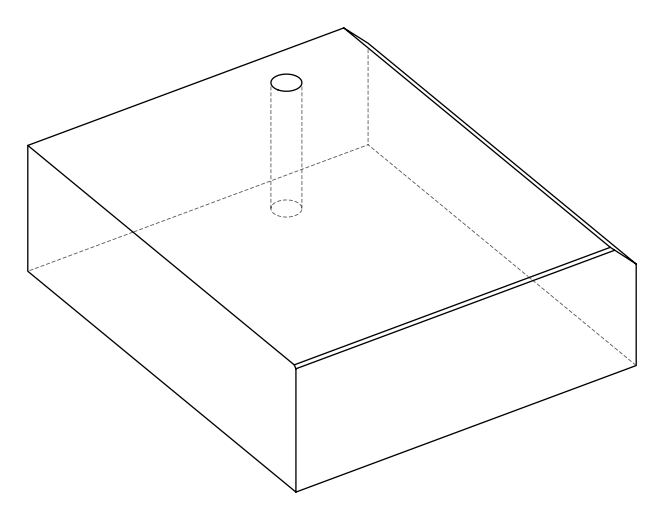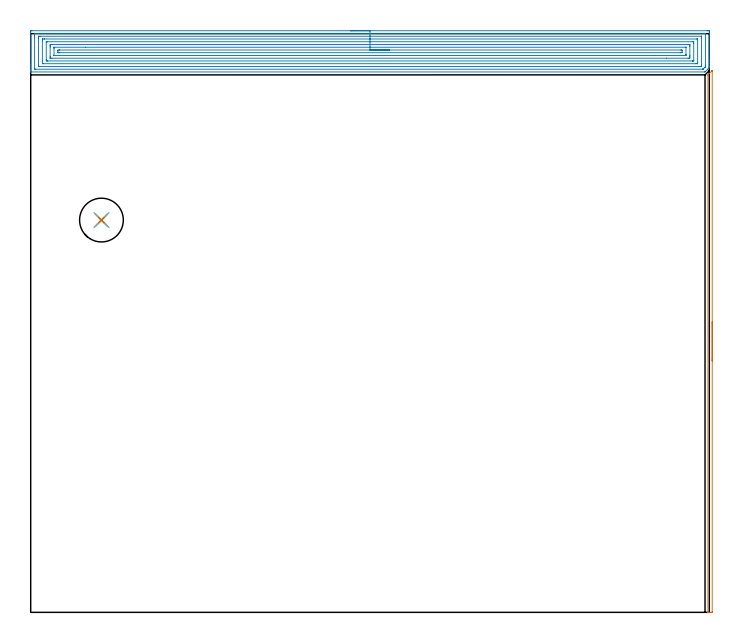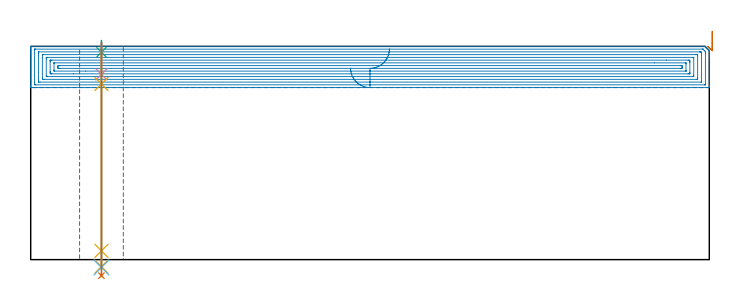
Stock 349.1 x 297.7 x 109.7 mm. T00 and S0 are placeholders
(PLAN: 7 operations, 5 tool changes, 26.6 min)
(1 AREA_MILL | FG_CHAMFER_SURFACE | UGT0205_001 | 2.37 min | 678 mm3)
(2 AREA_MILL_1 | FG_CHAMFER_SURFACE_1 | UGT0205_001 | 22.64 min | 78446 mm3)
(3 SPOT_DRILL | STEP1HOLE | NXT0321_9005460120000 | 0.05 min | 183 mm3)
(4 DRILL_BLIND_HOLE_INTO_CENTER | STEP1HOLE | NXT0301_067 | 0.07 min | 819 mm3)
(5 GUN_DRILL_THROUGH_HOLE | STEP1HOLE | UGT0307_006 | 0.54 min | 6105 mm3)
(6 DRILL_TO_ENLARGE_THROUGH_HOLE | STEP1HOLE | NXT0301_104 | 0.46 min | 9743 mm3)
(7 DRILL_TO_ENLARGE_THROUGH_HOLE_1 | STEP1HOLE | UGT0301_054 | 0.48 min | 26728 mm3)
(TOOL UGT0205_001 | Chamfer Mill 20 x 3 x 45 deg. | D20 FL50 Z2)
(TOOL NXT0321_9005460120000 | NC Spot Drill, 142deg, 12mm, Carbide, Uncoated | D12 PA142 FL30 Z2)
(TOOL NXT0301_067 | Carbide Drill 9.6mm [860.1-0960-029A1-MM 2214] | D9.6 PA140 FL47 Z2)
(TOOL UGT0307_006 | Gun Drill 9 mm | D9 PA130 FL24 Z1)
(TOOL NXT0301_104 | Carbide Drill 14mm [860.1-1400-112A1-MM 2214] | D14 PA140 FL123 Z2)
(TOOL UGT0301_054 | Twist Drill 22.5 mm | D22.5 PA118 FL155 Z2)
(OP 1 AREA_MILL)
G17 G21 G94 G90
T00 M6
G54
G17 G0 G90 X350.6 Y149.35 S1061 M3
G43 Z119.7 H0
Z117.5
G94 G1 Y149.312 Z116.628 F250.
Y149.198 Z115.764
Y149.009 Z114.912
Y148.747 Z114.08
Y148.413 Z113.274
Y148.01 Z112.5
Y147.542 Z111.764
Y147.01 Z111.072
Y146.421 Z110.429
Y145.778 Z109.84
Y145.086 Z109.308
Y144.35 Z108.84
Y143.576 Z108.437
Y142.77 Z108.103
Y141.938 Z107.841
Y141.087 Z107.652
Y140.222 Z107.538
Y139.35 Z107.5
Y0.482
X350.598 Y0.157 Z107.502
X350.594 Y0.039 Z107.503
X350.591 Y0.005 Z107.505
X350.366 Y0.003 Z107.73
X349.758 Y0. Z108.342
X348.564 Z109.535
X348.482 Z109.61
X348.44 Z109.651
X348.403 Y0.009 Z109.688
X348.4 Y0.156 Z109.7
Y276.313
X348.403 Y276.495 Z109.689
X348.458 Y276.556 Z109.638
X348.607 Y276.707 Z109.493
X348.659 Y276.759 Z109.441
X350.443 Y278.543 Z107.656
X350.469 Y278.57 Z107.629
X350.521 Y278.623 Z107.574
X350.591 Y278.682 Z107.501
X350.594 Y278.661 Z107.499
X350.598 Y278.639 Z107.498
X350.599 Y278.603 Z107.499
Y278.559
X350.6 Y139.35 Z107.5
Y138.478 Z107.538
Y137.614 Z107.652
Y136.762 Z107.841
Y135.93 Z108.103
Y135.124 Z108.437
Y134.35 Z108.84
Y133.614 Z109.308
Y132.922 Z109.84
Y132.279 Z110.429
Y131.69 Z111.072
Y131.159 Z111.764
Y130.69 Z112.5
Y130.287 Z113.274
Y129.953 Z114.08
Y129.691 Z114.912
Y129.502 Z115.764
Y129.388 Z116.628
Y129.35 Z117.5
G0 Z119.7
M5
M2
(OP 2 AREA_MILL_1)
G17 G21 G94 G90
T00 M6
G54
G17 G0 G90 X164.55 Y299.2 S1061 M3
G43 Z119.7 H0
Z98.5
G94 G1 X164.588 Z97.628 F250.
X164.702 Z96.764
X164.891 Z95.912
X165.153 Z95.08
X165.487 Z94.274
X165.89 Z93.5
X166.358 Z92.764
X166.89 Z92.072
X167.479 Z91.429
X168.122 Z90.84
X168.814 Z90.309
X169.55 Z89.84
X170.324 Z89.437
X171.13 Z89.103
X171.962 Z88.841
X172.814 Z88.652
X173.678 Z88.538
X174.55 Z88.5
X348.006
X348.47 Y299.199 Z88.501
X348.929 Y299.195 Z88.503
X349.09 Y299.192 Z88.506
X349.095 Y298.742 Z88.956
X349.1 Y298.121 Z89.577
Y283.749 Z103.946
Y282.346 Z105.351
Y281.104 Z106.59
Y280.563 Z107.134
X349.094 Y280.222 Z107.477
X349.093 Y280.204 Z107.494
X349.066 Y280.169 Z107.529
X348.95 Y280.049 Z107.65
X348.432 Y279.532 Z108.168
X348.242 Y279.34 Z108.357
X347.586 Y278.686 Z109.014
X347.112 Y278.212 Z109.488
X346.895 Y278.003 Z109.689
X346.682 Y278. Z109.7
X0.183
X0.008 Y278.003 Z109.688
X0.007 Y278.007 Z109.684
X0. Y278.374 Z109.325
Y278.619 Z109.081
Y279.34 Z108.355
Y280.582 Z107.115
Y281.986 Z105.71
Y298.481 Z89.216
X0.003 Y298.742 Z88.956
X0.01 Y299.192 Z88.506
X0.171 Y299.195 Z88.503
X0.63 Y299.2 Z88.5
X174.55
Y297.786 Z89.914
X346.682 Y297.785 Z89.915
X346.758
X347.066 Y297.779 Z89.921
X347.091 Y297.774 Z89.926
X347.095 Y297.75 Z89.95
X347.098 Y297.715 Z89.985
X347.099 Y297.681 Z90.019
X347.1 Y297.448 Z90.252
Y281.573 Z106.127
X347.097 Y281.104 Z106.596
X347.091 Y280.7 Z107.
X347.082 Y280.644 Z107.056
X347.053 Y280.611 Z107.089
X346.972 Y280.526 Z107.174
X346.682 Y280.231 Z107.469
X346.233 Y279.783 Z107.917
X346.085 Y279.635 Z108.065
X345.964 Y279.517 Z108.183
X345.881 Y279.44 Z108.26
X345.859 Y279.421 Z108.279
X345.838 Y279.419 Z108.281
X345.788 Y279.416 Z108.284
X345.712 Y279.415 Z108.285
X2.418
X2.342
X2.034 Y279.421 Z108.279
X2.009 Y279.426 Z108.274
X2.005 Y279.45 Z108.25
X2.002 Y279.485 Z108.215
X2.001 Y279.519 Z108.181
X2. Y279.752 Z107.948
Y296.509 Z91.191
X2.002 Y296.978 Z90.722
X2.005 Y297.385 Z90.315
X2.019 Y297.779 Z89.921
X2.418 Y297.784 Z89.916
X2.494 Y297.785 Z89.915
X174.55 Y297.786 Z89.914
Y296.372 Z91.328
X344.893 Y296.371 Z91.329
X344.986 Y296.37 Z91.33
X345.06 Y296.367 Z91.333
X345.079 Y296.365 Z91.335
X345.09 Y296.356 Z91.344
X345.093 Y296.3 Z91.4
X345.098 Y296.096 Z91.604
X345.1 Y295.893 Z91.807
X345.099 Y281.783 Z105.917
X345.09 Y281.104 Z106.596
X344.995 Y281.004 Z106.696
X344.893 Y280.902 Z106.798
X344.812 Y280.835 Z106.865
X344.739 Y280.833 Z106.867
X344.586 Y280.831 Z106.869
X344.278 Y280.829 Z106.871
X343.999
X4.207
X4.114 Y280.83 Z106.87
X4.04 Y280.833 Z106.867
X4.021 Y280.835 Z106.865
X4.01 Y280.844 Z106.856
X4.007 Y280.9 Z106.8
X4.002 Y281.104 Z106.596
X4. Y281.307 Z106.393
Y295.418 Z92.282
X4.002 Y296.096 Z91.604
X4.004 Y296.296 Z91.404
X4.01 Y296.361 Z91.339
X4.068 Y296.364 Z91.336
X4.207 Y296.367 Z91.333
X4.822 Y296.371 Z91.329
X174.55 Y296.372 Z91.328
Y294.957 Z92.743
X342.472
X342.96 Y294.955 Z92.745
X343.07 Y294.952 Z92.748
X343.087 Y294.951 Z92.749
X343.091 Y294.933 Z92.767
X343.096 Y294.88 Z92.82
X343.098 Y294.771 Z92.929
X343.1 Y294.337 Z93.363
Y282.873 Z104.827
X343.098 Y282.429 Z105.271
X343.094 Y282.32 Z105.38
X343.09 Y282.266 Z105.434
X343.084 Y282.249 Z105.451
X343.055 Y282.248 Z105.452
X342.842 Y282.245 Z105.455
X342.211 Y282.243 Z105.457
X341.95
X6.628
X6.14 Y282.245 Z105.455
X6.03 Y282.248 Z105.452
X6.013 Y282.249 Z105.451
X6.009 Y282.267 Z105.433
X6.004 Y282.32 Z105.38
X6.002 Y282.429 Z105.271
X6. Y283.749 Z103.951
Y294.327 Z93.373
X6.002 Y294.771 Z92.929
X6.006 Y294.88 Z92.82
X6.01 Y294.934 Z92.766
X6.016 Y294.951 Z92.749
X6.045 Y294.952 Z92.748
X6.258 Y294.955 Z92.745
X6.889 Y294.957 Z92.743
X7.15
X174.55
Y293.543 Z94.157
X340.516
X340.704 Y293.541 Z94.159
X341.071 Y293.536 Z94.164
X341.09 Y293.451 Z94.249
X341.099 Y292.783 Z94.917
Y283.964 Z103.736
X341.094 Y283.749 Z103.951
X341.09 Y283.673 Z104.027
X340.798 Y283.662 Z104.038
X340.61 Y283.658 Z104.042
X340.516 Y283.657 Z104.043
X340.423
X8.584
X8.396 Y283.659 Z104.041
X8.029 Y283.664 Z104.036
X8.01 Y283.749 Z103.951
X8.001 Y284.417 Z103.283
Y293.236 Z94.464
X8.006 Y293.451 Z94.249
X8.01 Y293.527 Z94.173
X8.302 Y293.538 Z94.162
X8.49 Y293.542 Z94.158
X8.584 Y293.543 Z94.157
X8.678
X174.55
Y292.129 Z95.571
X338.186
X338.634 Y292.128 Z95.572
X339.084 Y292.125 Z95.575
X339.09 Y292.122 Z95.578
X339.097 Y292.112 Z95.588
X339.099 Y291.687 Z96.013
X339.1 Y291.227 Z96.473
X339.099 Y286.395 Z101.305
X339.098 Y285.938 Z101.762
X339.09 Y285.513 Z102.187
X339.075 Y285.078 Z102.622
X338.634 Y285.075 Z102.625
X338.187 Y285.072 Z102.628
X327.123 Y285.071 Z102.629
X10.914
X10.466 Y285.072 Z102.628
X10.016 Y285.075 Z102.625
X10.01 Y285.078 Z102.622
X10.003 Y285.088 Z102.613
X10.001 Y285.513 Z102.187
X10. Y285.973 Z101.727
X10.001 Y290.805 Z96.895
X10.002 Y291.262 Z96.438
X10.01 Y291.687 Z96.013
X10.025 Y292.122 Z95.578
X10.466 Y292.125 Z95.575
X10.913 Y292.128 Z95.572
X21.977 Y292.129 Z95.571
X174.55
Y290.715 Z96.985
X336.938 Y290.714 Z96.986
X337.042 Y290.71 Z96.99
X337.086 Y290.708 Z96.992
X337.093 Y290.684 Z97.016
X337.097 Y290.654 Z97.046
X337.1 Y290.554 Z97.146
Y287.027 Z100.673
X337.097 Y286.776 Z100.924
X337.093 Y286.609 Z101.091
X337.087 Y286.492 Z101.208
X337.046 Y286.49 Z101.21
X336.846 Y286.486 Z101.214
X320.82 Y286.485 Z101.215
X12.162 Y286.486 Z101.214
X12.058 Y286.49 Z101.21
X12.014 Y286.492 Z101.208
X12.007 Y286.516 Z101.184
X12.003 Y286.546 Z101.154
X12. Y286.646 Z101.054
Y290.173 Z97.527
X12.003 Y290.424 Z97.276
X12.007 Y290.591 Z97.109
X12.013 Y290.708 Z96.992
X12.054 Y290.71 Z96.99
X12.254 Y290.714 Z96.986
X28.28 Y290.715 Z96.985
X174.55
Y289.3 Z98.4
X334.163
X334.798 Y289.297 Z98.403
X335.057 Y289.293 Z98.407
X335.093 Y289.041 Z98.659
X335.098 Y289.001 Z98.699
X335.097 Y288.159 Z99.541
X335.095 Y288.122 Z99.578
X335.057 Y287.907 Z99.793
X334.424 Y287.901 Z99.799
X334.163 Y287.9 Z99.8
X14.937
X14.302 Y287.903 Z99.797
X14.043 Y287.907 Z99.793
X14.007 Y288.159 Z99.541
X14.002 Y288.199 Z99.501
X14.003 Y289.041 Z98.659
X14.005 Y289.078 Z98.622
X14.043 Y289.293 Z98.407
X14.676 Y289.299 Z98.401
X14.937 Y289.3 Z98.4
X174.55
X175.422 Z98.438
X176.286 Z98.551
X177.138 Z98.74
X177.97 Z99.003
X178.776 Z99.336
X179.55 Z99.739
X180.286 Z100.208
X180.978 Z100.739
X181.621 Z101.328
X182.21 Z101.972
X182.742 Z102.664
X183.21 Z103.4
X183.613 Z104.173
X183.947 Z104.979
X184.209 Z105.811
X184.398 Z106.663
X184.512 Z107.528
X184.55 Z108.4
G0 Z119.7
M5
M2
(OP 3 SPOT_DRILL)
G17 G21 G94 G90
T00 M6
G54
G17 G0 G90 X36.4 Y201.8 S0 M3
G43 Z119.7 H0
G94 G81 G98 Z106.7 F250. R112.7
G80
M5
M2
(OP 4 DRILL_BLIND_HOLE_INTO_CENTER)
G17 G21 G94 G90
T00 M6
G54
G17 G0 G90 X36.4 Y201.8 S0 M3
G43 Z119.7 H1
G94 G81 G98 Z95.3 F250. R111.7
G80
M5
M2
(OP 5 GUN_DRILL_THROUGH_HOLE)
G17 G21 G94 G90
T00 M6
G54
G17 G0 G90 X36.4 Y201.8 M8
G43 Z119.7 H0
Z105.868
S716 M3
G94 G1 Z90.339 F125. M26
G4 X.084
Z4.5 F250.
G4 X.084
Z-3.598 F125.
G4 X.084
M5
M9
G0 Z105.868
Z119.7
M2
(OP 6 DRILL_TO_ENLARGE_THROUGH_HOLE)
G17 G21 G94 G90
T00 M6
G54
G17 G0 G90 X36.4 Y201.8 S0 M3
G43 Z119.7 H1
G94 G73 G98 Z-4.048 F250. Q12.639 R111.7
G80
M5
M2
(OP 7 DRILL_TO_ENLARGE_THROUGH_HOLE_1)
G17 G21 G94 G90
T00 M6
G54
G17 G0 G90 X36.4 Y201.8 S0 M3
G43 Z119.7 H0
G94 G73 G98 Z-8.26 F250. Q19.66 R111.7
G80
M5
M2
